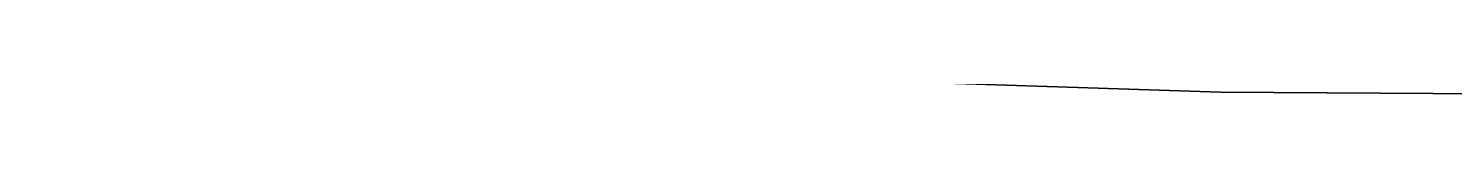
# Model space of a CAD drawing. Header units: millimetres. Extents: x 0 to 2114, y 0 to 2886.
# Drawn here: x 449.7551 to 449.8268, y 1580.2113 to 1580.2115 of the extents above; entities that cross this region are included whole.
import ezdxf

# ---------------------------------------------------------------- set-up
doc = ezdxf.new("R2010")
doc.units = ezdxf.units.MM
doc.layers.add('Blocks', color=7, linetype='Continuous')
doc.layers.add('Blocks$Inner', color=7, linetype='Continuous', lineweight=25, true_color=0x007f00)
doc.layers.add('Blocks$Outline', color=7, linetype='Continuous', lineweight=35, true_color=0xff3f3f)

# ---------------------------------------------------------------- blocks, each defined once
blk = doc.blocks.new('Verus Stool Office Chair Front')
at = {"layer": 'Blocks$Inner'}
blk.add_lwpolyline([(448.108507, 0.707295), (448.181189, 0.639202), (448.256537, 0.57407), (448.334428, 0.512004), (448.41474, 0.453101), (448.497342, 0.397458), (448.582104, 0.345162), (448.668889, 0.296298), (448.757558, 0.250943), (448.847971, 0.20917), (448.939982, 0.171047), (449.033443, 0.136633), (449.128206, 0.105984), (449.224119, 0.079149), (449.321028, 0.056171), (449.418779, 0.037087), (449.517214, 0.021927), (449.616177, 0.010716), (449.71551, 0.003471), (449.815052, 0.000204), (449.846942, 0), (459.589202, 0)], dxfattribs=at)
at = {"layer": 'Blocks$Outline'}
blk.add_lwpolyline([(459.589202, 0), (449.846942, 0), (449.815052, 0.000204), (449.71551, 0.003471), (449.616177, 0.010716), (449.517214, 0.021927), (449.418779, 0.037087), (449.321028, 0.056171), (449.224119, 0.079149), (449.128206, 0.105984), (449.033443, 0.136633), (448.939982, 0.171047), (448.847971, 0.20917), (448.757558, 0.250943), (448.668889, 0.296298), (448.582104, 0.345162), (448.497342, 0.397458), (448.41474, 0.453101), (448.334428, 0.512004), (448.256537, 0.57407), (448.181189, 0.639202), (448.108507, 0.707295)], dxfattribs=at)

msp = doc.modelspace()

# ---------------------------------------------------------------- block references
at = {"layer": 'Blocks'}
msp.add_blockref('Verus Stool Office Chair Front', (0, 1580.211216), dxfattribs=at)

doc.saveas('drawing.dxf')
